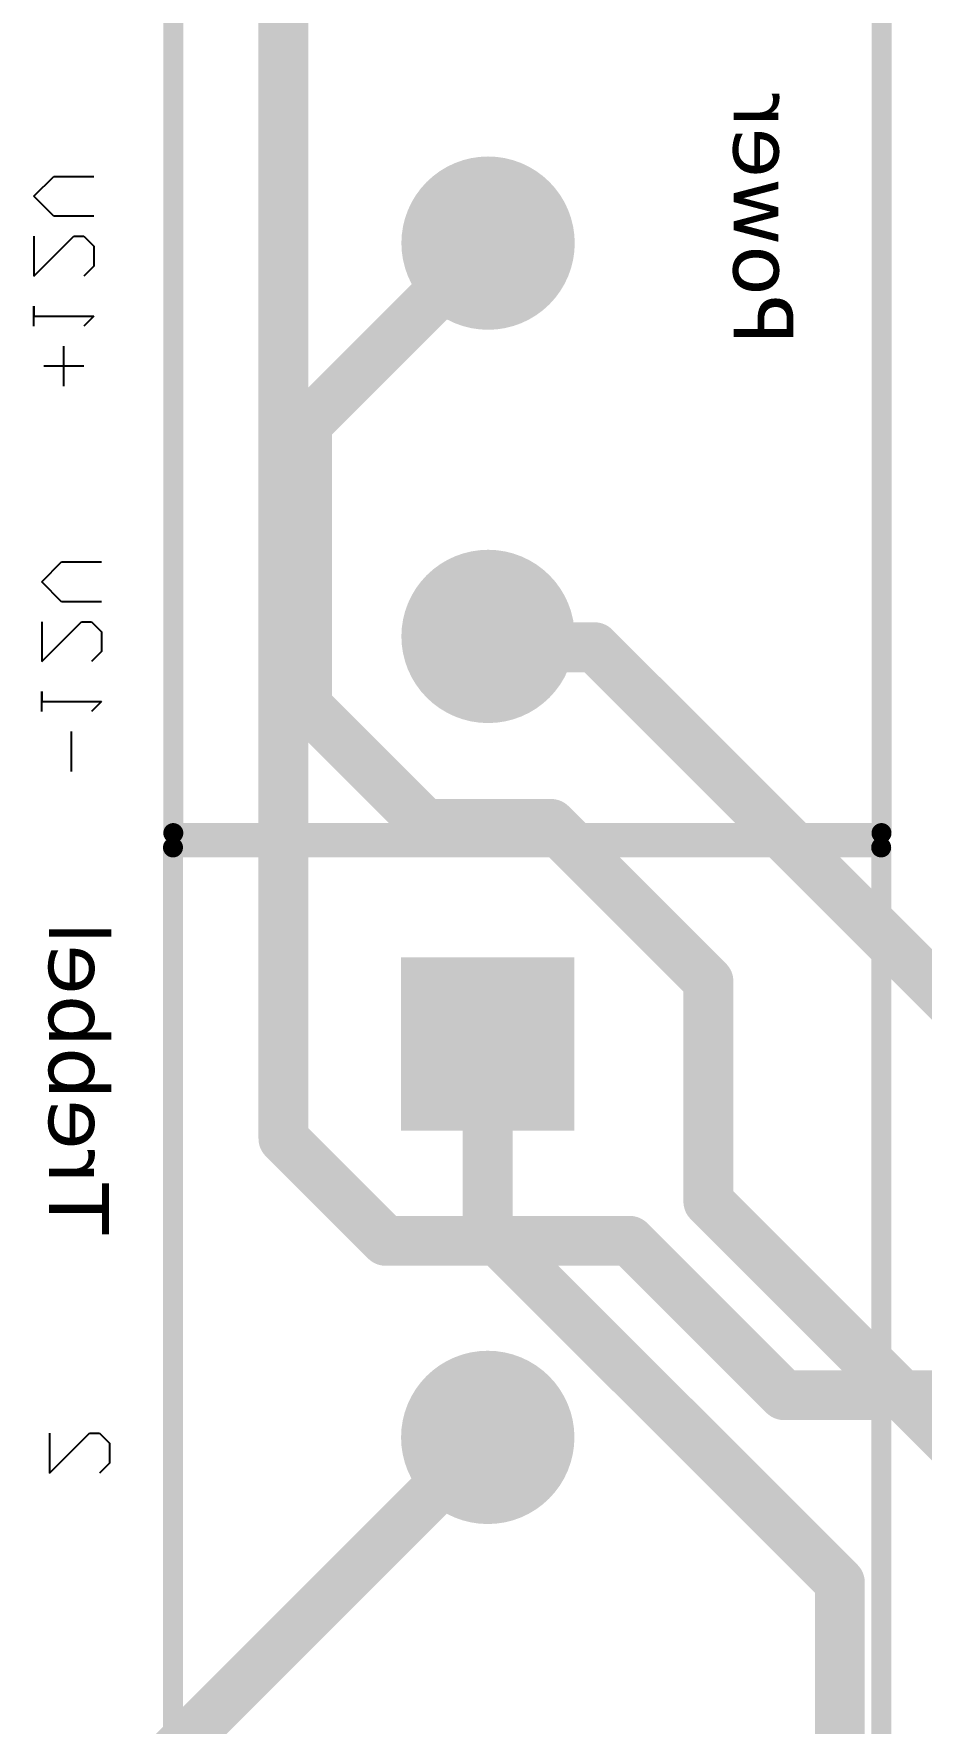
# Model space of a CAD drawing. Header units: millimetres. Extents: x 28 to 434, y 70 to 207.
# Drawn here: x 28.12 to 39.39, y 158.34 to 179.82 of the extents above; entities that cross this region are included whole.
import ezdxf

# ---------------------------------------------------------------- set-up
doc = ezdxf.new("R2010")
doc.units = ezdxf.units.MM
doc.header["$LTSCALE"] = 0.5
doc.layers.get('0').update_dxf_attribs({"color": 250})
for name, color, linetype in [('BottomLayer', 5, 'Continuous'), ('BottomSolder', 6, 'Continuous'), ('MultiLayer', 9, 'Continuous'), ('TopLayer', 1, 'Continuous'), ('TopOverlay', 2, 'Continuous'), ('TopSolder', 216, 'Continuous')]:
    doc.layers.add(name, color=color, linetype=linetype)
doc.styles.get("Standard").update_dxf_attribs({"font": 'verdana.ttf'})

# ---------------------------------------------------------------- blocks, each defined once
blk = doc.blocks.new('_______3_33')
at = {"layer": 'BottomLayer', "const_width": 1.00000054}
for points in [[(4.499988459999999, -1.778e-05, 1), (5.49998646, -1.778e-05, 1)], [(9.49997846, -1.778e-05, 1), (10.49997646, -1.778e-05, 1)]]:
    blk.add_lwpolyline(points, format="xyb", close=True, dxfattribs=at)
at = {"layer": 'BottomLayer'}
blk.add_solid([(-1.00000308, -1.00001832), (0.999998, -1.00001832), (-1.00000308, 0.9999827599999999), (0.999998, 0.9999827599999999)], dxfattribs=at)
at = {"layer": 'BottomSolder', "const_width": 1.10160054}
for points in [[(4.44918846, -1.778e-05, 1), (5.550786459999999, -1.778e-05, 1)], [(9.449178459999999, -1.778e-05, 1), (10.55077646, -1.778e-05, 1)]]:
    blk.add_lwpolyline(points, format="xyb", close=True, dxfattribs=at)
at = {"layer": 'BottomSolder'}
blk.add_solid([(-1.10160308, -1.10161832), (1.101598, -1.10161832), (-1.10160308, 1.10158276), (1.101598, 1.10158276)], dxfattribs=at)
at = {"layer": 'MultiLayer', "const_width": 1.00000054}
for points in [[(4.499988459999999, -1.778e-05, 1), (5.49998646, -1.778e-05, 1)], [(9.49997846, -1.778e-05, 1), (10.49997646, -1.778e-05, 1)]]:
    blk.add_lwpolyline(points, format="xyb", close=True, dxfattribs=at)
at = {"layer": 'MultiLayer'}
blk.add_solid([(-1.00000308, -1.00001832), (0.999998, -1.00001832), (-1.00000308, 0.9999827599999999), (0.999998, 0.9999827599999999)], dxfattribs=at)
at = {"layer": 'TopLayer', "const_width": 1.00000054}
for points in [[(4.499988459999999, -1.778e-05, 1), (5.49998646, -1.778e-05, 1)], [(9.49997846, -1.778e-05, 1), (10.49997646, -1.778e-05, 1)]]:
    blk.add_lwpolyline(points, format="xyb", close=True, dxfattribs=at)
at = {"layer": 'TopLayer'}
blk.add_solid([(-1.00000308, -1.00001832), (0.999998, -1.00001832), (-1.00000308, 0.9999827599999999), (0.999998, 0.9999827599999999)], dxfattribs=at)
at = {"layer": 'TopOverlay', "const_width": 0.254}
for points in [[(-2.50002294, -5.00000778), (-2.50002294, 3.999974219999999)], [(12.49999786, 3.999974219999999), (-2.50002294, 3.999974219999999)], [(12.49999786, -5.00000778), (12.49999786, 3.999974219999999)], [(12.49999786, -5.00000778), (-2.50002294, -5.00000778)]]:
    blk.add_lwpolyline(points, dxfattribs=at)
at = {"layer": 'TopOverlay', "const_width": 0.127}
for points in [[(-2.56352294, 3.999974219999999, 1), (-2.43652294, 3.999974219999999, 1)], [(-2.56352294, 3.999974219999999, 1), (-2.43652294, 3.999974219999999, 1)], [(12.43649786, 3.999974219999999, 1), (12.56349786, 3.999974219999999, 1)], [(12.43649786, 3.999974219999999, 1), (12.56349786, 3.999974219999999, 1)], [(-2.56352294, -5.00000778, 1), (-2.43652294, -5.00000778, 1)], [(-2.56352294, -5.00000778, 1), (-2.43652294, -5.00000778, 1)], [(12.43649786, -5.00000778, 1), (12.56349786, -5.00000778, 1)], [(12.43649786, -5.00000778, 1), (12.56349786, -5.00000778, 1)]]:
    blk.add_lwpolyline(points, format="xyb", close=True, dxfattribs=at)
at = {"layer": 'TopSolder', "const_width": 1.10160054}
for points in [[(4.44918846, -1.778e-05, 1), (5.550786459999999, -1.778e-05, 1)], [(9.449178459999999, -1.778e-05, 1), (10.55077646, -1.778e-05, 1)]]:
    blk.add_lwpolyline(points, format="xyb", close=True, dxfattribs=at)
at = {"layer": 'TopSolder'}
blk.add_solid([(-1.10160308, -1.10161832), (1.101598, -1.10161832), (-1.10160308, 1.10158276), (1.101598, 1.10158276)], dxfattribs=at)
blk = doc.blocks.new('_______3_39')
at = {"layer": 'BottomLayer', "const_width": 1.00000054}
for points in [[(4.4999783, 2.286e-05, 1), (5.499976299999999, 2.286e-05, 1)], [(9.5000191, 2.286e-05, 1), (10.5000171, 2.286e-05, 1)]]:
    blk.add_lwpolyline(points, format="xyb", close=True, dxfattribs=at)
at = {"layer": 'BottomLayer'}
blk.add_solid([(-1.00001324, -0.99997768), (0.9999878399999999, -0.99997768), (-1.00001324, 1.0000234), (0.9999878399999999, 1.0000234)], dxfattribs=at)
at = {"layer": 'BottomSolder', "const_width": 1.10160054}
for points in [[(4.4491783, 2.286e-05, 1), (5.5507763, 2.286e-05, 1)], [(9.4492191, 2.286e-05, 1), (10.5508171, 2.286e-05, 1)]]:
    blk.add_lwpolyline(points, format="xyb", close=True, dxfattribs=at)
at = {"layer": 'BottomSolder'}
blk.add_solid([(-1.10161324, -1.10157768), (1.10158784, -1.10157768), (-1.10161324, 1.1016234), (1.10158784, 1.1016234)], dxfattribs=at)
at = {"layer": 'MultiLayer', "const_width": 1.00000054}
for points in [[(4.4999783, 2.286e-05, 1), (5.499976299999999, 2.286e-05, 1)], [(9.5000191, 2.286e-05, 1), (10.5000171, 2.286e-05, 1)]]:
    blk.add_lwpolyline(points, format="xyb", close=True, dxfattribs=at)
at = {"layer": 'MultiLayer'}
blk.add_solid([(-1.00001324, -0.99997768), (0.9999878399999999, -0.99997768), (-1.00001324, 1.0000234), (0.9999878399999999, 1.0000234)], dxfattribs=at)
at = {"layer": 'TopLayer', "const_width": 1.00000054}
for points in [[(4.4999783, 2.286e-05, 1), (5.499976299999999, 2.286e-05, 1)], [(9.5000191, 2.286e-05, 1), (10.5000171, 2.286e-05, 1)]]:
    blk.add_lwpolyline(points, format="xyb", close=True, dxfattribs=at)
at = {"layer": 'TopLayer'}
blk.add_solid([(-1.00001324, -0.99997768), (0.9999878399999999, -0.99997768), (-1.00001324, 1.0000234), (0.9999878399999999, 1.0000234)], dxfattribs=at)
at = {"layer": 'TopOverlay', "const_width": 0.254}
for points in [[(-2.4999823, -5.000017939999999), (-2.4999823, 4.00001486)], [(12.4999877, 4.00001486), (-2.4999823, 4.00001486)], [(12.4999877, -5.000017939999999), (12.4999877, 4.00001486)], [(12.4999877, -5.000017939999999), (-2.4999823, -5.000017939999999)]]:
    blk.add_lwpolyline(points, dxfattribs=at)
at = {"layer": 'TopOverlay', "const_width": 0.127}
for points in [[(-2.5634823, 4.00001486, 1), (-2.4364823, 4.00001486, 1)], [(-2.5634823, 4.00001486, 1), (-2.4364823, 4.00001486, 1)], [(12.4364877, 4.00001486, 1), (12.5634877, 4.00001486, 1)], [(12.4364877, 4.00001486, 1), (12.5634877, 4.00001486, 1)], [(-2.5634823, -5.000017939999999, 1), (-2.4364823, -5.000017939999999, 1)], [(-2.5634823, -5.000017939999999, 1), (-2.4364823, -5.000017939999999, 1)], [(12.4364877, -5.000017939999999, 1), (12.5634877, -5.000017939999999, 1)], [(12.4364877, -5.000017939999999, 1), (12.5634877, -5.000017939999999, 1)]]:
    blk.add_lwpolyline(points, format="xyb", close=True, dxfattribs=at)
at = {"layer": 'TopSolder', "const_width": 1.10160054}
for points in [[(4.4491783, 2.286e-05, 1), (5.5507763, 2.286e-05, 1)], [(9.4492191, 2.286e-05, 1), (10.5508171, 2.286e-05, 1)]]:
    blk.add_lwpolyline(points, format="xyb", close=True, dxfattribs=at)
at = {"layer": 'TopSolder'}
blk.add_solid([(-1.10161324, -1.10157768), (1.10158784, -1.10157768), (-1.10161324, 1.1016234), (1.10158784, 1.1016234)], dxfattribs=at)
blk = doc.blocks.new('xlr_ingang')
at = {"layer": 'BottomLayer', "const_width": 0.635}
for points in [[(117.69997796, 94.68401433999999), (119.99999876, 92.38399353999999)], [(119.99999876, 88.8000002), (119.99999876, 92.38399353999999)], [(117.56233028, 89.54637665999999), (117.69997796, 89.68402434)], [(110.59349992, 83.79350018), (116.3463764, 89.54637665999999)], [(116.3463764, 89.54637665999999), (117.56233028, 89.54637665999999)], [(118.49999922, 87.30000066), (119.99999876, 88.8000002)], [(114.8999988, 85.29999704), (116.90000242, 87.30000066)], [(116.90000242, 87.30000066), (118.49999922, 87.30000066)], [(114.8999988, 82.49999756), (114.8999988, 85.29999704)], [(117.70414102, 84.5012534), (117.70414356, 84.50125594)], [(117.70414102, 82.13198711999999), (117.70414102, 84.5012534)], [(111.79999992, 79.39999868), (114.8999988, 82.49999756)], [(113.229644, 77.65749009999999), (117.70414102, 82.13198711999999)], [(113.229644, 67.56121107999999), (113.229644, 77.65749009999999)]]:
    blk.add_lwpolyline(points, dxfattribs=at)
at = {"layer": 'BottomLayer', "const_width": 0.3175}
for points in [[(117.54122796, 94.68401433999999, 1), (117.85872796, 94.68401433999999, 1)], [(119.84124876, 92.38399353999999, 1), (120.15874876, 92.38399353999999, 1)], [(119.84124876, 92.38399353999999, 1), (120.15874876, 92.38399353999999, 1)], [(117.54122796, 89.68402434, 1), (117.85872796, 89.68402434, 1)], [(116.1876264, 89.54637665999999, 1), (116.5051264, 89.54637665999999, 1)], [(116.1876264, 89.54637665999999, 1), (116.5051264, 89.54637665999999, 1)], [(117.40358028, 89.54637665999999, 1), (117.72108028, 89.54637665999999, 1)], [(117.40358028, 89.54637665999999, 1), (117.72108028, 89.54637665999999, 1)], [(119.84124876, 88.8000002, 1), (120.15874876, 88.8000002, 1)], [(119.84124876, 88.8000002, 1), (120.15874876, 88.8000002, 1)], [(116.74125242, 87.30000066, 1), (117.05875242, 87.30000066, 1)], [(116.74125242, 87.30000066, 1), (117.05875242, 87.30000066, 1)], [(118.34124922, 87.30000066, 1), (118.65874922, 87.30000066, 1)], [(118.34124922, 87.30000066, 1), (118.65874922, 87.30000066, 1)], [(114.7412488, 85.29999704, 1), (115.0587488, 85.29999704, 1)], [(114.7412488, 85.29999704, 1), (115.0587488, 85.29999704, 1)], [(117.54539102, 84.5012534, 1), (117.86289102, 84.5012534, 1)], [(117.54539102, 84.5012534, 1), (117.86289102, 84.5012534, 1)], [(117.54539356, 84.50125594, 1), (117.86289356, 84.50125594, 1)], [(114.7412488, 82.49999756, 1), (115.0587488, 82.49999756, 1)], [(114.7412488, 82.49999756, 1), (115.0587488, 82.49999756, 1)], [(117.54539102, 82.13198711999999, 1), (117.86289102, 82.13198711999999, 1)], [(117.54539102, 82.13198711999999, 1), (117.86289102, 82.13198711999999, 1)], [(113.070894, 77.65749009999999, 1), (113.388394, 77.65749009999999, 1)], [(113.070894, 77.65749009999999, 1), (113.388394, 77.65749009999999, 1)]]:
    blk.add_lwpolyline(points, format="xyb", close=True, dxfattribs=at)
at = {"layer": 'TopLayer', "const_width": 0.635}
for points in [[(120.3000007, 83.30000104), (120.3000007, 106.39999802)], [(119.00000076, 82.00000109999999), (120.3000007, 83.30000104)], [(113.93819478, 80.038194), (115.90000188, 82.00000109999999)], [(115.90000188, 82.00000109999999), (119.00000076, 82.00000109999999)], [(110.1019896, 80.038194), (113.93819478, 80.038194)], [(117.70414356, 79.50126339999998), (117.70414356, 79.50126594)], [(117.70414356, 79.50126339999998), (121.70000044, 75.50540652)]]:
    blk.add_lwpolyline(points, dxfattribs=at)
at = {"layer": 'TopLayer', "const_width": 0.3175}
for points in [[(120.1412507, 83.30000104, 1), (120.4587507, 83.30000104, 1)], [(120.1412507, 83.30000104, 1), (120.4587507, 83.30000104, 1)], [(115.74125188, 82.00000109999999, 1), (116.05875188, 82.00000109999999, 1)], [(115.74125188, 82.00000109999999, 1), (116.05875188, 82.00000109999999, 1)], [(118.84125076, 82.00000109999999, 1), (119.15875076, 82.00000109999999, 1)], [(118.84125076, 82.00000109999999, 1), (119.15875076, 82.00000109999999, 1)], [(113.77944478, 80.038194, 1), (114.09694478, 80.038194, 1)], [(113.77944478, 80.038194, 1), (114.09694478, 80.038194, 1)], [(117.54539356, 79.50126594, 1), (117.86289356, 79.50126594, 1)], [(117.54539356, 79.50126339999998, 1), (117.86289356, 79.50126339999998, 1)], [(117.54539356, 79.50126339999998, 1), (117.86289356, 79.50126339999998, 1)]]:
    blk.add_lwpolyline(points, format="xyb", close=True, dxfattribs=at)
at = {"layer": 'TopOverlay'}
for p, q in [((123.21908046, 95.53306776), (122.71124556, 95.53306776)), ((123.47299918, 95.27915158), (123.21908046, 95.53306776)), ((123.21908046, 95.02523286), (123.47299918, 95.27915158)), ((122.71124556, 95.02523286), (123.21908046, 95.02523286)), ((122.83820492, 94.77131413999999), (122.71124556, 94.64435732)), ((122.96516428, 94.77131413999999), (122.83820492, 94.77131413999999)), ((123.47299918, 94.26347924), (122.96516428, 94.77131413999999)), ((123.47299918, 94.77131413999999), (123.47299918, 94.26347924)), ((122.71124556, 94.64435732), (122.71124556, 94.3904386)), ((122.71124556, 94.3904386), (122.83820492, 94.26347924)), ((123.47299918, 93.62868498), (123.47299918, 93.8826037)), ((123.47299918, 93.8826037), (123.47299918, 93.75564433999999)), ((123.47299918, 93.75564433999999), (122.71124556, 93.75564433999999)), ((122.71124556, 93.75564433999999), (122.83820492, 93.62868498)), ((123.0921211, 92.86693136), (123.0921211, 93.37476625999999)), ((122.83820492, 93.12085008), (123.34603982, 93.12085008)), ((123.11907812, 90.63306994), (122.61124322, 90.63306994)), ((123.37299684, 90.37915376), (123.11907812, 90.63306994)), ((123.11907812, 90.12523504), (123.37299684, 90.37915376)), ((122.61124322, 90.12523504), (123.11907812, 90.12523504)), ((122.73820258, 89.87131631999999), (122.61124322, 89.7443595)), ((122.86516194, 89.87131631999999), (122.73820258, 89.87131631999999)), ((123.37299684, 89.36348142), (122.86516194, 89.87131631999999)), ((123.37299684, 89.87131631999999), (123.37299684, 89.36348142)), ((122.61124322, 89.7443595), (122.61124322, 89.49044078)), ((122.61124322, 89.49044078), (122.73820258, 89.36348142)), ((123.37299684, 88.72868715999999), (123.37299684, 88.98260588)), ((123.37299684, 88.98260588), (123.37299684, 88.85564652)), ((123.37299684, 88.85564652), (122.61124322, 88.85564652)), ((122.61124322, 88.85564652), (122.73820258, 88.72868715999999)), ((122.99211876, 87.96693354), (122.99211876, 88.47476843999999)), ((122.63820532, 79.55391759999999), (122.51124596, 79.42696078)), ((122.76516468, 79.55391759999999), (122.63820532, 79.55391759999999)), ((123.27299958, 79.0460827), (122.76516468, 79.55391759999999)), ((123.27299958, 79.55391759999999), (123.27299958, 79.0460827)), ((122.51124596, 79.42696078), (122.51124596, 79.17304205999999)), ((122.51124596, 79.17304205999999), (122.63820532, 79.0460827))]:
    blk.add_line(p, q, dxfattribs=at)
at = {"rotation": 270}
for name, p in [('_______3_33', (117.69999574, 99.6840018)), ('_______3_39', (117.7041207, 84.50124324))]:
    blk.add_blockref(name, p, dxfattribs=at)
at = {"layer": 'TopOverlay'}
for s, p in [('Power', (114.5808732, 93.38605655999999)), ('Trebbel', (123.28087358, 82.0877835))]:
    blk.add_text(s, height=0.7619999999999999, rotation=90, dxfattribs=at).set_placement(p)

msp = doc.modelspace()

# ---------------------------------------------------------------- block references
at = {"linetype": 'Continuous', "extrusion": (-1.224646799147353e-16, 0, -1)}
msp.add_blockref('xlr_ingang', (-151.5884727318913, 82.47246885195577, 23.66715873040195), dxfattribs=at)

doc.saveas('drawing.dxf')
